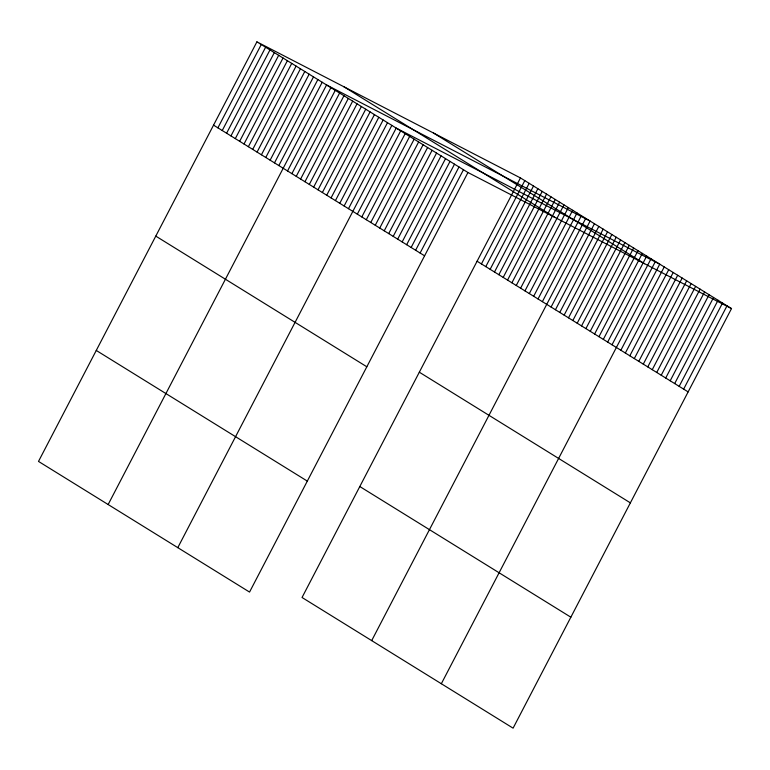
<?xml version="1.0" encoding="UTF-8"?>
<svg xmlns="http://www.w3.org/2000/svg" width="770" height="770" viewBox="0 0 770 770"><rect width="100%" height="100%" fill="white"/><g stroke="black" fill="none" stroke-linecap="round" stroke-linejoin="round"><path stroke-width="1.16" d="M256.911 41.84L38.5 461.413L249.547 592.072L467.958 172.509L256.911 41.84L520.453 177.928L731.5 308.587L513.09 728.16L302.042 597.491L520.453 177.928M217.9 127.839L261.261 44.535M222.251 130.534L265.621 47.23M226.601 133.229L269.972 49.925M230.962 135.924L274.322 52.62M235.312 138.619L278.673 55.315M239.662 141.314L283.033 58.01M244.013 144.009L287.383 60.705M248.373 146.704L291.734 63.4M252.724 149.399L296.084 66.095M257.074 152.094L300.444 68.79M261.425 154.789L304.795 71.485M265.785 157.484L309.145 74.18M270.135 160.179L313.496 76.875M274.486 162.874L317.856 79.57M278.836 165.569L322.207 82.265M108.147 504.533L326.557 84.96L590.099 221.048L371.689 640.611M287.547 170.959L330.908 87.655M291.897 173.654L335.268 90.35M296.248 176.349L339.618 93.045M300.608 179.044L343.969 95.74M304.958 181.739L348.319 98.435M309.309 184.434L352.679 101.13M313.659 187.129L357.03 103.825M318.02 189.824L361.38 106.52M322.37 192.519L365.731 109.215M326.721 195.214L370.091 111.91M331.071 197.909L374.441 114.605M335.431 200.604L378.792 117.3M339.782 203.299L383.142 119.995M344.132 205.994L387.503 122.69M348.483 208.689L391.853 125.385M177.793 547.653L396.204 128.08L659.746 264.168L441.335 683.731M357.319 214.166L400.689 130.862M361.804 216.938L405.174 133.633M366.289 219.72L409.659 136.415M370.774 222.492L414.144 139.187M375.26 225.273L418.63 141.969M379.745 228.045L423.115 144.741M384.23 230.827L427.6 147.513M388.715 233.599L432.086 150.294M393.2 236.38L436.571 153.066M397.686 239.152L441.056 155.848M402.171 241.924L445.532 158.62M406.656 244.706L450.017 161.402M411.142 247.478L454.502 164.174M415.627 250.26L458.987 166.955M420.112 253.032L463.473 169.727M481.442 263.927L524.803 180.623M485.793 266.622L529.163 183.318M490.144 269.317L533.514 186.013M494.494 272.012L537.864 188.708M498.854 274.707L542.215 191.403M503.205 277.402L546.575 194.098M507.555 280.097L550.925 196.793M511.906 282.792L555.276 199.488M516.266 285.487L559.626 202.183M520.616 288.182L563.977 204.878M524.967 290.877L568.337 207.573M529.317 293.572L572.688 210.268M533.677 296.267L577.038 212.963M538.028 298.962L581.389 215.658M542.378 301.657L585.749 218.353M551.089 307.047L594.45 223.743M555.44 309.742L598.8 226.438M559.79 312.437L603.16 229.133M564.14 315.132L607.511 231.828M568.501 317.827L611.861 234.523M572.851 320.522L616.212 237.218M577.202 323.217L620.572 239.913M581.552 325.912L624.922 242.608M585.912 328.607L629.273 245.303M590.263 331.302L633.623 247.998M594.613 333.997L637.984 250.693M598.964 336.692L642.334 253.388M603.324 339.387L646.684 256.083M607.674 342.082L651.035 258.778M612.025 344.777L655.395 261.473M620.861 350.244L664.231 266.94M625.346 353.026L668.716 269.721M629.831 355.798L673.201 272.493M634.316 358.579L677.687 275.275M638.802 361.351L682.172 278.047M643.287 364.133L686.657 280.829M647.772 366.905L691.133 283.601M652.257 369.687L695.618 286.382M656.743 372.459L700.103 289.154M661.228 375.24L704.588 291.926M665.713 378.012L709.074 294.708M670.198 380.794L713.559 297.48M674.684 383.566L718.044 300.262M679.169 386.338L722.529 303.034M683.644 389.119L727.015 305.815M467.958 172.509L731.5 308.587M433.481 133.017L644.529 263.686M343.882 86.75L554.929 217.419M477.082 261.232L688.13 391.892M213.55 125.144L424.597 255.813M419.323 372.199L630.37 502.858M155.781 236.111L366.828 366.78M359.802 486.525L570.849 617.193M96.269 350.446L307.317 481.106"/></g></svg>
